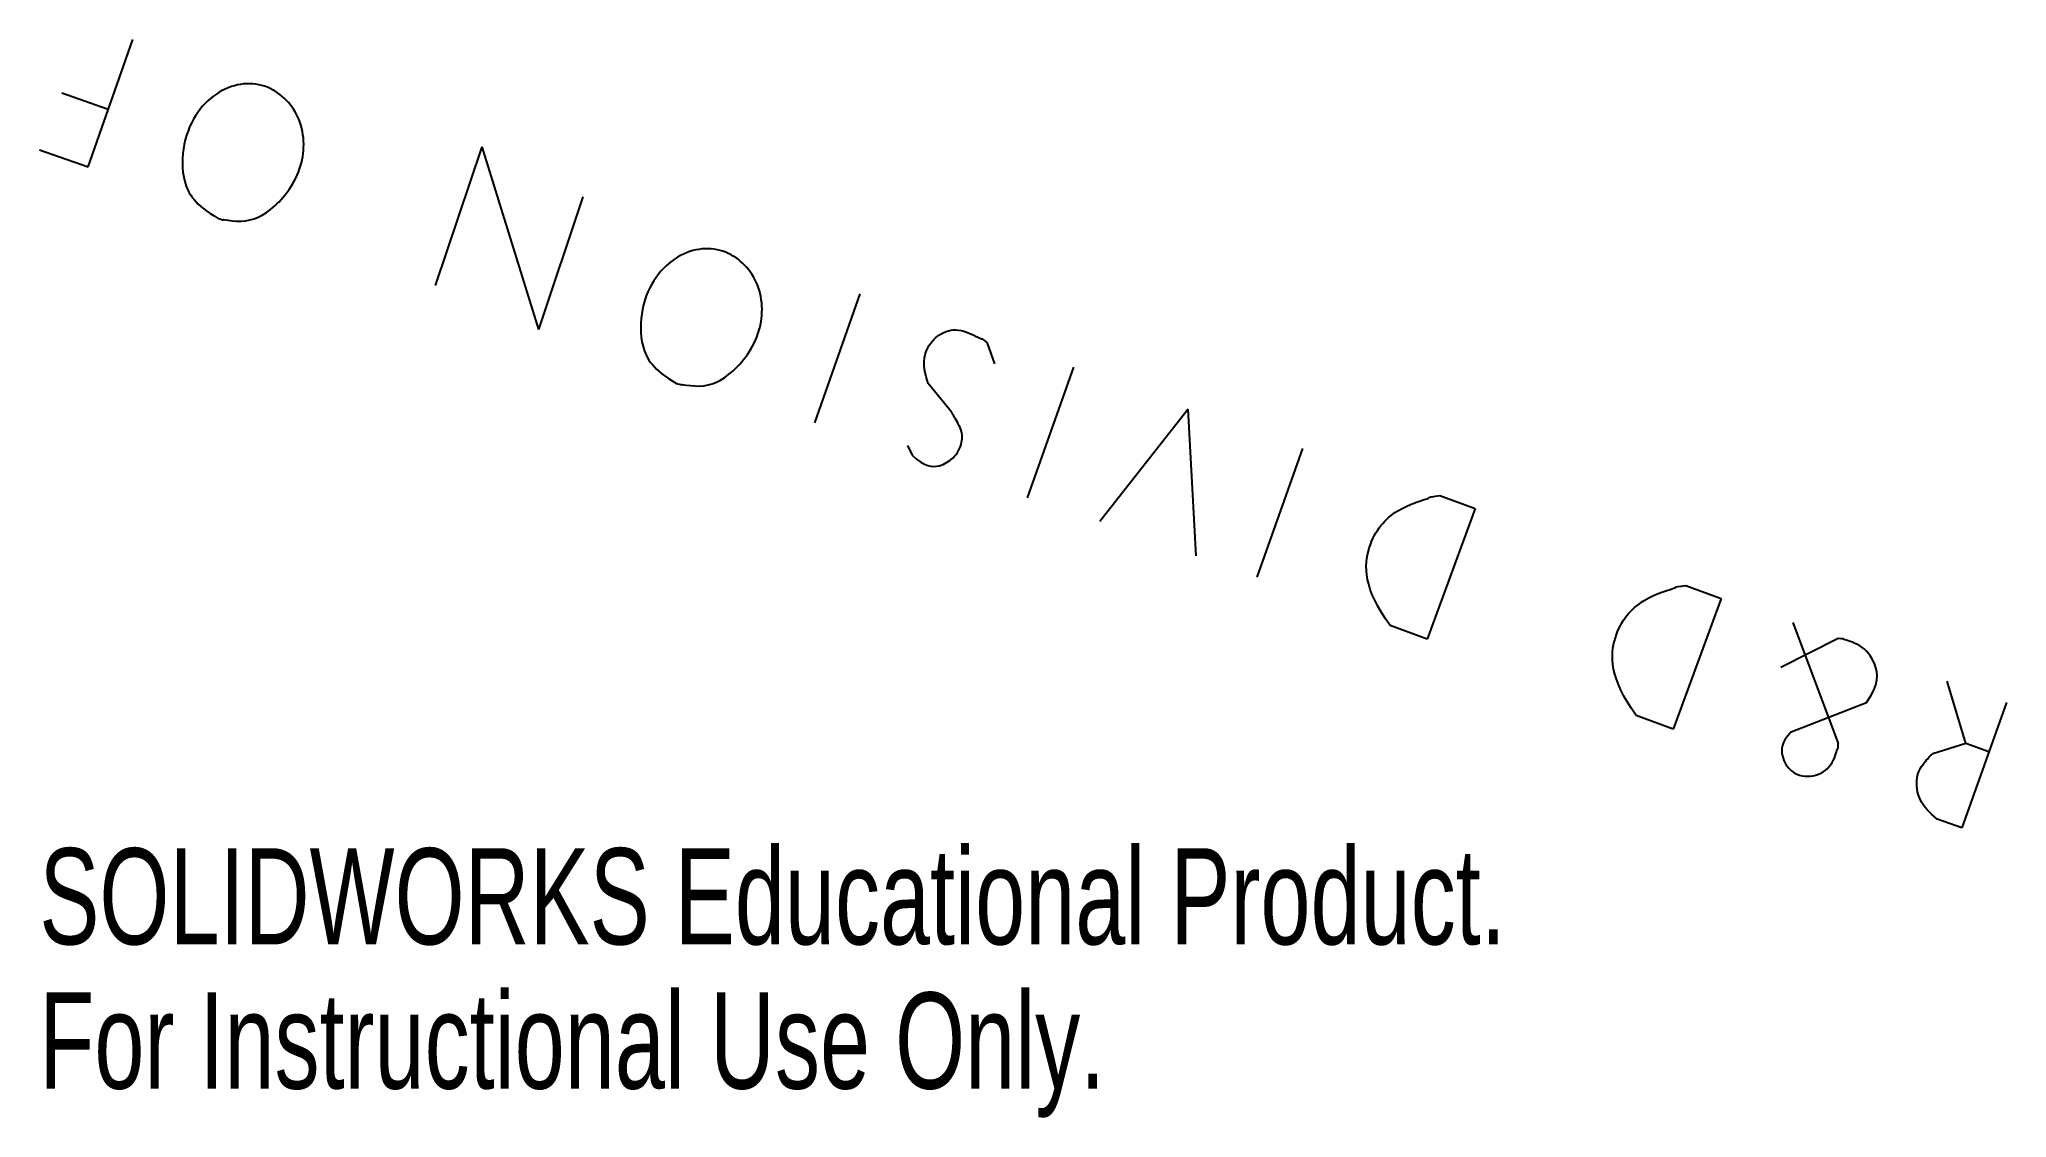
# Model space of a CAD drawing. Header units: millimetres. Extents: x -56 to 42.8, y 22.6 to 76.8.
import ezdxf

# ---------------------------------------------------------------- set-up
doc = ezdxf.new("R2010")
doc.units = ezdxf.units.MM
doc.styles.add('SLDTEXTSTYLE0', font='TXT', dxfattribs={"width": 0.7})

msp = doc.modelspace()

# ---------------------------------------------------------------- linework, layer by layer
at = {"color": 141, "linetype": 'Continuous'}
for p, q in [((-53.593, 70.344), (-51.353, 76.758)), ((-52.583, 73.237), (-54.913, 74.051)), ((-56.043, 71.2), (-53.593, 70.344)), ((-33.808, 71.361), (-36.15, 64.381)), ((-33.808, 71.361), (-30.969, 62.181)), ((-28.731, 68.851), (-30.969, 62.181)), ((-14.816, 63.967), (-17.092, 57.492)), ((-8.025, 60.455), (-8.396, 61.486)), ((-10.336, 58.172), (-11.386, 59.467)), ((-6.395, 53.718), (-4.067, 60.277)), ((1.681, 58.172), (-2.753, 52.523)), ((2.084, 50.793), (1.681, 58.172)), ((-12.424, 56.352), (-12.185, 55.863)), ((7.432, 56.196), (5.129, 49.736)), ((14.331, 53.827), (16.104, 53.173)), ((16.104, 53.173), (13.684, 46.611)), ((28.467, 48.658), (26.047, 42.097)), ((26.695, 49.312), (28.467, 48.658)), ((32.067, 47.448), (34.349, 41.363)), ((13.684, 46.611), (11.836, 47.293)), ((34.349, 46.647), (31.458, 45.188)), ((40.751, 41.363), (39.822, 44.501)), ((26.047, 42.097), (24.199, 42.779)), ((31.972, 41.951), (35.76, 43.434)), ((42.807, 43.434), (40.553, 37.127)), ((40.751, 41.363), (39.105, 40.851)), ((41.918, 40.946), (40.751, 41.363)), ((40.553, 37.127), (39.309, 37.572))]:
    msp.add_line(p, q, dxfattribs=at)
for points, knots in [([(-47.06, 67.757), (-48.215, 68.431), (-48.921, 69.529), (-48.837, 72.333), (-47.097, 74.498), (-44.518, 74.717), (-42.694, 72.848), (-42.682, 70.085), (-44.483, 67.914), (-45.753, 67.521), (-47.06, 67.757), (-46.625, 67.632), (-47.06, 67.757)], [0, 0, 0, 0, 0.061713, 0.122003, 0.251436, 0.379622, 0.49907, 0.619607, 0.74717, 0.877344, 0.938713, 1, 1, 1, 1]), ([(-24.031, 59.467), (-25.186, 60.141), (-25.893, 61.24), (-25.808, 64.043), (-24.068, 66.208), (-21.49, 66.427), (-19.665, 64.559), (-19.653, 61.795), (-21.454, 59.624), (-22.725, 59.231), (-24.031, 59.467), (-23.596, 59.342), (-24.031, 59.467)], [0, 0, 0, 0, 0.061713, 0.122003, 0.251435, 0.379621, 0.49907, 0.619607, 0.74717, 0.877344, 0.938713, 1, 1, 1, 1]), ([(-11.386, 59.467), (-11.705, 60.381), (-11.473, 61.358), (-10.742, 62.055), (-9.744, 62.275), (-8.396, 61.486), (-8.819, 61.851), (-8.396, 61.486)], [0, 0, 0, 0, 0.173994, 0.354331, 0.53575, 0.719427, 1, 1, 1, 1]), ([(-12.185, 55.863), (-11.562, 55.257), (-10.842, 55.23), (-10.009, 55.737), (-9.634, 56.462), (-9.686, 57.198), (-10.336, 58.172), (-10.072, 57.87), (-10.336, 58.172)], [0, 0, 0, 0, 0.164309, 0.300644, 0.484949, 0.639231, 0.778739, 1, 1, 1, 1]), ([(11.836, 47.293), (10.475, 49.155), (10.552, 51.526), (12.086, 53.245), (14.331, 53.827), (13.546, 53.719), (14.331, 53.827)], [0, 0, 0, 0, 0.247948, 0.502984, 0.750665, 1, 1, 1, 1]), ([(24.199, 42.779), (22.838, 44.641), (22.915, 47.012), (24.45, 48.731), (26.695, 49.312), (25.91, 49.205), (26.695, 49.312)], [0, 0, 0, 0, 0.247948, 0.502984, 0.750665, 1, 1, 1, 1]), ([(35.76, 43.434), (36.436, 44.339), (36.26, 45.474), (35.481, 46.392), (34.349, 46.647), (34.751, 46.61), (34.349, 46.647)], [0, 0, 0, 0, 0.24328, 0.490674, 0.750094, 1, 1, 1, 1]), ([(31.972, 41.951), (31.479, 41.428), (31.444, 40.692), (32.053, 39.766), (33.122, 39.624), (34.089, 40.221), (34.349, 41.363), (34.322, 40.949), (34.349, 41.363)], [0, 0, 0, 0, 0.120924, 0.244759, 0.43101, 0.612258, 0.80309, 1, 1, 1, 1]), ([(39.309, 37.572), (38.521, 38.209), (38.193, 39.165), (38.371, 40.145), (39.105, 40.851), (38.82, 40.641), (39.105, 40.851)], [0, 0, 0, 0, 0.250849, 0.501265, 0.747799, 1, 1, 1, 1])]:
    msp.add_open_spline(points, degree=3, knots=knots, dxfattribs=at)

# ---------------------------------------------------------------- texts
at = {"color": 141, "linetype": 'Continuous', "char_height": 4.83362, "attachment_point": 1, "style": 'SLDTEXTSTYLE0'}
for s, insert in [('SOLIDWORKS Educational Product.', (-56.043, 36.107)), ('For Instructional Use Only.', (-56.043, 28.857))]:
    msp.add_mtext(s, dxfattribs=dict(at, insert=insert))

doc.saveas('drawing.dxf')
